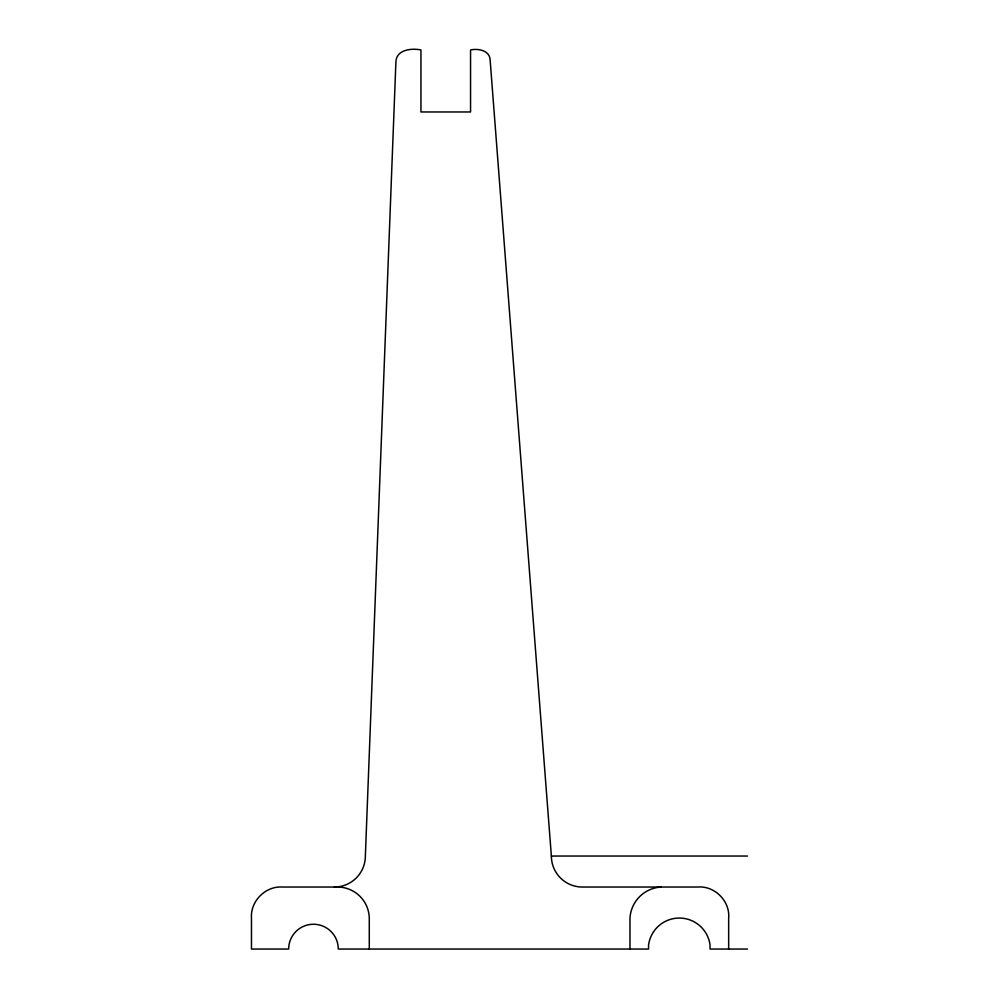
<?xml version="1.0" encoding="UTF-8"?>
<svg xmlns="http://www.w3.org/2000/svg" width="999" height="999" viewBox="0 0 999 999"><rect width="100%" height="100%" fill="white"/><g stroke="black" fill="none" stroke-linecap="round" stroke-linejoin="round"><path stroke-width="1.5" d="M334.353 887.037A31.006 31.006 0 0 0 365.359 856.043L395.904 61.926C396.266 49.538 411.7 48.002 420.941 49.95L420.941 111.963L470.554 111.963L470.554 49.95C478.071 48.302 489.572 50.287 490.122 59.815L551.373 856.043L747.527 856.043M747.527 949.05L710.064 949.05L710.014 944.704A31.006 31.006 0 0 0 648.538 945.304L648.576 949.05L338.286 949.05A24.8 24.8 0 0 0 313.474 924.25A24.8 24.8 0 0 0 288.674 949.05L251.473 949.05L251.473 918.044C250.212 901.198 265.622 885.788 282.48 887.037L338.286 887.037A31.781 31.781 0 0 1 369.28 918.044L369.28 949.05M728.658 949.05L728.658 918.044C730.194 901.11 714.585 885.514 697.664 887.037L582.38 887.037A31.006 31.006 0 0 1 551.373 856.043M629.982 949.05L629.982 918.044A33.054 33.054 0 0 1 660.976 887.037"/></g></svg>
